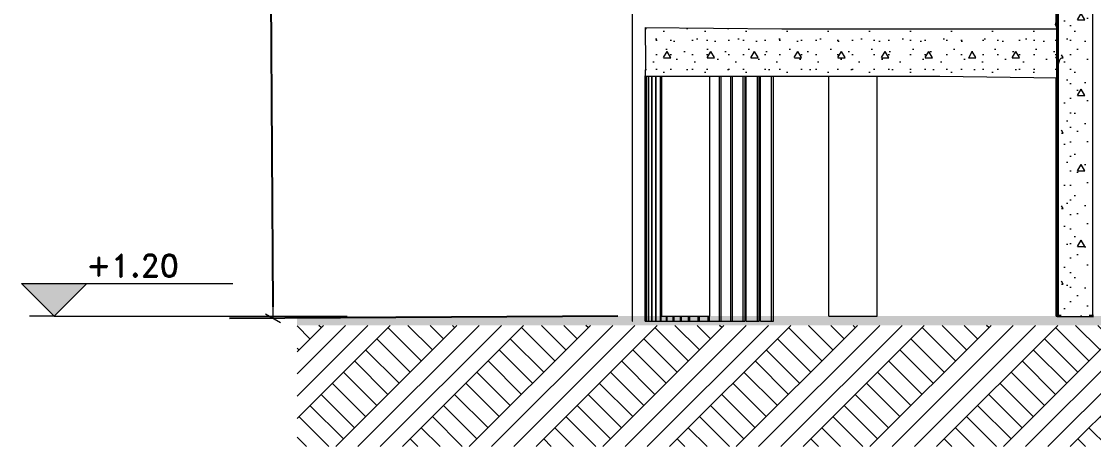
# Model space of a CAD drawing. Header units: metres. Extents: x 173 to 310, y -9 to 45.
# Drawn here: x 271.339 to 275.767, y -5.232 to -3.476 of the extents above; entities that cross this region are included whole.
import ezdxf

# ---------------------------------------------------------------- set-up
doc = ezdxf.new("R2010")
doc.units = ezdxf.units.M
doc.header["$MEASUREMENT"] = 0
doc.set_wipeout_variables(frame=1)
doc.linetypes.add('Wipeout_Contour', pattern=[1, 0, -1])
for name, color, linetype in [('Dimensioning - General', 7, 'Continuous'), ('Estructura – Carga', 7, 'Continuous'), ('Interior - Furniture', 7, 'Continuous'), ('Structural - Bearing', 7, 'Continuous')]:
    doc.layers.add(name, color=color, linetype=linetype)
for name, color, linetype, lineweight in [('Dimensioning - General_Pen_No__1', 7, 'Continuous', 13), ('Estructura – Carga_Pen_No__1', 7, 'Continuous', 13), ('Interior - Furniture _Pen_No__1', 7, 'Continuous', 13), ('Interior - Furniture _Pen_No__122', 9, 'Continuous', 13), ('Structural - Bearing_Pen_No__122', 9, 'Continuous', 13), ('Structural - Bearing_Pen_No__27', 7, 'Continuous', 35)]:
    doc.layers.add(name, color=color, linetype=linetype, lineweight=lineweight)
for name, color, linetype, lineweight, true_color in [('Dimensioning - General_Pen_No__167', 7, 'Continuous', 13, 0x6a6a6a), ('Estructura – Carga_Pen_No__123', 7, 'Continuous', 0, 0xd8d8d8), ('Interior - Furniture _Pen_No__167', 7, 'Continuous', 13, 0x6a6a6a), ('RAMPA PROPUESTA 1 CERRAMIENTO_Pen_No__167', 7, 'Continuous', 13, 0x6a6a6a), ('Structural - Bearing_Pen_No__167', 7, 'Continuous', 13, 0x6a6a6a), ('Structural - Bearing_Pen_No__87', 7, 'Continuous', 20, 0x6a6a6a)]:
    doc.layers.add(name, color=color, linetype=linetype, lineweight=lineweight, true_color=true_color)
doc.styles.add('GENERATED_STYLE_3', font='romand.shx')
doc.dimstyles.new('GENERATED_STYLE__11', dxfattribs={"dimtxt": 0.0925, "dimasz": 0.0475, "dimexe": 0.18, "dimexo": 0.119445, "dimgap": 0.09, "dimtad": 1, "dimzin": 0, "dimdsep": 46, "dimtxsty": 'GENERATED_STYLE_3', "dimblk": 'ARROWHEAD_2', "dimblk1": 'ARROWHEAD_2', "dimblk2": 'ARROWHEAD_2', "dimcen": 0.09, "dimclrd": 7, "dimclre": 7, "dimclrt": 256, "dimadec": 0, "dimazin": 0, "dimtfac": 1, "dimtdec": 4, "dimtmove": 0, "dimatfit": 3, "dimfxl": 1, "dimtolj": 1, "dimtzin": 0, "dimarcsym": 0})
pattern_1 = [(0, (247.71116, 19.7567), (0, 0.3117692), [0.03, -0.15]), (0, (247.80116, 19.91258), (0, 0.3117692), [0.03, -0.15]), (60, (247.71116, 19.7567), (-0.27, 0.1558846), [0.03, -0.15]), (60, (247.89116, 19.7567), (-0.27, 0.1558846), [0.03, -0.15]), (120, (247.74116, 19.7567), (0.27, 0.1558846), [0.03, -0.15]), (120, (247.92116, 19.7567), (0.27, 0.1558846), [0.03, -0.15]), (0, (247.71116, 19.786696), (0, 0.06), [0, -0.06, 0, -0.09]), (45, (247.74116, 19.786696), (-0.04242641, 0.04242641), [0, -0.045, 0, -0.075])]

# ---------------------------------------------------------------- blocks, each defined once
blk = doc.blocks.new('Dimension_6', base_point=(23.7629, -24.4497))
at = {"layer": 'Dimensioning - General_Pen_No__1', "linetype": 'Continuous', "lineweight": 13}
blk.add_hatch(color=7, dxfattribs=at).paths.add_polyline_path([(23.7629, -24.4497), (23.8979, -24.3147), (23.6279, -24.3147)])
at = {"layer": 'Dimensioning - General_Pen_No__1', "color": 7, "linetype": 'Continuous', "lineweight": 13}
for p, q in [((23.7629, -24.4497), (23.6279, -24.3147)), ((23.6279, -24.3147), (23.8979, -24.3147)), ((23.8979, -24.3147), (23.7629, -24.4497)), ((23.8979, -24.3147), (24.5014, -24.3147)), ((23.7629, -24.4497), (23.6617, -24.4497)), ((23.7629, -24.4497), (24.9732, -24.4497))]:
    blk.add_line(p, q, dxfattribs=at)
at = {"layer": 'Dimensioning - General_Pen_No__167', "color": 251, "lineweight": 13, "true_color": 0x6a6a6a, "insert": (23.8979, -24.2877), "char_height": 0.0925, "attachment_point": 7, "style": 'GENERATED_STYLE_3'}
blk.add_mtext('\\A1;{\\pql;\\Fromand.shx;+1.20}', dxfattribs=at)
blk = doc.blocks.new('ARROWHEAD_2')
at = {"color": 0, "linetype": 'Continuous', "lineweight": 0}
for p, q in [((0, 0), (-1, 0)), ((-0.378, -0.655), (0.378, 0.655))]:
    blk.add_line(p, q, dxfattribs=at)
blk = doc.blocks.new('*D78')
at = {"layer": 'Defpoints', "color": 0, "linetype": 'Continuous', "transparency": 16777216}
for p in [(272.3202, 5.0483), (273.863, 5.0575), (273.9213, -4.693)]:
    blk.add_point(p, dxfattribs=at)
at = {"layer": 'Dimensioning - General', "color": 7, "linetype": 'Continuous', "lineweight": -2, "transparency": 16777216}
for p, q in [((273.7436, 5.0568), (272.1402, 5.0472)), ((272.3205, 5.0008), (272.348, 0.4062)), ((272.3782, -4.6547), (272.3507, -0.0601)), ((273.8018, -4.6937), (272.1985, -4.7033))]:
    blk.add_line(p, q, dxfattribs=at)
at = {"layer": 'Dimensioning - General', "color": 7, "linetype": 'Continuous', "lineweight": -2, "transparency": 16777216, "xscale": 0.0475, "yscale": 0.0475, "zscale": 0.0475}
for p, rotation in [((272.3202, 5.0483), 90.34247501281155), ((272.3785, -4.7022), 270.3424750128116)]:
    blk.add_blockref('ARROWHEAD_2', p, dxfattribs=dict(at, rotation=rotation))
at = {"layer": 'Dimensioning - General', "color": 251, "linetype": 'Continuous', "lineweight": 13, "true_color": 0x6a6a6a, "transparency": 16777216, "insert": (272.3493, 0.173), "char_height": 0.0925, "attachment_point": 5, "rotation": 90, "style": 'GENERATED_STYLE_3'}
blk.add_mtext('\\A1;9.75', dxfattribs=at)

msp = doc.modelspace()

# ---------------------------------------------------------------- linework, layer by layer
at = {"layer": 'RAMPA PROPUESTA 1 CERRAMIENTO_Pen_No__167', "color": 251, "linetype": 'Continuous', "lineweight": 13, "true_color": 0x6a6a6a}
for p, q in [((273.863, -4.714), (273.863, 5.0575)), ((273.863, -4.714), (273.863, 4.1061)), ((273.9427, -4.714), (273.9427, -3.7017)), ((273.9447, -4.714), (273.9447, -3.7017)), ((273.9586, -4.714), (273.9586, -3.7018)), ((273.961, -4.714), (273.961, -3.7018)), ((273.9783, -4.714), (273.9783, -3.7018)), ((273.9813, -4.714), (273.9813, -3.7018)), ((274.2222, -4.714), (274.2222, -3.7019)), ((274.2286, -4.714), (274.2286, -3.7019)), ((274.2691, -4.714), (274.2691, -3.7019)), ((274.2759, -4.714), (274.2759, -3.7019)), ((274.3204, -4.714), (274.3204, -3.7019)), ((274.3277, -4.714), (274.3277, -3.7019)), ((274.3325, -4.714), (274.3325, -3.7019)), ((274.3786, -4.714), (274.3786, -3.7019)), ((274.3864, -4.714), (274.3864, -3.7019)), ((274.3914, -4.714), (274.3914, -3.702)), ((274.4371, -4.714), (274.4371, -3.702)), ((274.4452, -4.714), (274.4452, -3.702)), ((274.0032, -4.714), (274.0032, -4.693)), ((274.0067, -4.714), (274.0067, -4.693)), ((274.0303, -4.714), (274.0303, -4.693)), ((274.0343, -4.714), (274.0343, -4.693)), ((274.061, -4.714), (274.061, -4.693)), ((274.0655, -4.714), (274.0655, -4.693)), ((274.0948, -4.714), (274.0948, -4.693)), ((274.0996, -4.714), (274.0996, -4.693)), ((274.1339, -4.714), (274.1339, -4.693)), ((274.1393, -4.714), (274.1393, -4.693)), ((274.1756, -4.714), (274.1756, -4.693)), ((274.1814, -4.714), (274.1814, -4.693)), ((273.863, -4.714), (273.8646, -4.714)), ((273.9151, -4.714), (273.9152, -4.714)), ((273.9152, -4.714), (273.9203, -4.714)), ((273.9203, -4.714), (273.9213, -4.714)), ((273.9213, -4.714), (273.9294, -4.714)), ((273.9294, -4.714), (273.9309, -4.714)), ((273.9309, -4.714), (273.9427, -4.714)), ((273.9427, -4.714), (273.9447, -4.714)), ((273.9447, -4.714), (273.9586, -4.714)), ((273.9586, -4.714), (273.961, -4.714)), ((273.961, -4.714), (273.9783, -4.714)), ((273.9783, -4.714), (273.9813, -4.714)), ((273.9813, -4.714), (274.0032, -4.714)), ((274.0032, -4.714), (274.0067, -4.714)), ((274.0067, -4.714), (274.0303, -4.714)), ((274.0303, -4.714), (274.0343, -4.714)), ((274.0343, -4.714), (274.061, -4.714)), ((274.061, -4.714), (274.0655, -4.714)), ((274.0655, -4.714), (274.0948, -4.714)), ((274.0948, -4.714), (274.0996, -4.714)), ((274.0996, -4.714), (274.1339, -4.714)), ((274.1339, -4.714), (274.1393, -4.714)), ((274.1393, -4.714), (274.1756, -4.714)), ((274.1756, -4.714), (274.1814, -4.714)), ((274.1814, -4.714), (274.2222, -4.714)), ((274.2222, -4.714), (274.2286, -4.714)), ((274.2286, -4.714), (274.2691, -4.714)), ((274.2691, -4.714), (274.2759, -4.714)), ((274.2759, -4.714), (274.3204, -4.714)), ((274.3204, -4.714), (274.3277, -4.714)), ((274.3325, -4.714), (274.3786, -4.714)), ((274.3786, -4.714), (274.3864, -4.714)), ((274.3914, -4.714), (274.4371, -4.714)), ((274.4371, -4.714), (274.4452, -4.714))]:
    msp.add_line(p, q, dxfattribs=at)
at = {"layer": 'Structural - Bearing_Pen_No__167', "color": 251, "linetype": 'Continuous', "lineweight": 13, "true_color": 0x6a6a6a}
for p, q in [((273.9837, -4.693), (273.9837, -3.7018)), ((274.1823, -4.693), (274.1823, -3.7019)), ((274.6742, -4.693), (274.6742, -3.7021)), ((274.8741, -4.693), (274.8741, -3.7022)), ((273.9837, -4.693), (273.9902, -4.693)), ((273.9902, -4.693), (274.003, -4.693)), ((274.003, -4.693), (274.0212, -4.693)), ((274.0212, -4.693), (274.0436, -4.693)), ((274.0436, -4.693), (274.0688, -4.693)), ((274.0688, -4.693), (274.0949, -4.693)), ((274.0949, -4.693), (274.1202, -4.693)), ((274.1202, -4.693), (274.1429, -4.693)), ((274.1429, -4.693), (274.1616, -4.693)), ((274.1616, -4.693), (274.175, -4.693)), ((274.175, -4.693), (274.182, -4.693)), ((274.182, -4.693), (274.1823, -4.693)), ((274.6742, -4.693), (274.6779, -4.693)), ((274.6779, -4.693), (274.6883, -4.693)), ((274.6883, -4.693), (274.7044, -4.693)), ((274.7044, -4.693), (274.7254, -4.693)), ((274.7254, -4.693), (274.7496, -4.693)), ((274.7496, -4.693), (274.7756, -4.693)), ((274.7756, -4.693), (274.8014, -4.693)), ((274.8014, -4.693), (274.8254, -4.693)), ((274.8254, -4.693), (274.8459, -4.693)), ((274.8459, -4.693), (274.8615, -4.693)), ((274.8615, -4.693), (274.8711, -4.693)), ((274.8711, -4.693), (274.8741, -4.693))]:
    msp.add_line(p, q, dxfattribs=at)

# ---------------------------------------------------------------- block references
at = {"layer": 'Dimensioning - General', "color": 7, "linetype": 'Continuous', "lineweight": 13}
msp.add_blockref('Dimension_6', (271.4741, -4.693), dxfattribs=at)

# ---------------------------------------------------------------- wipeouts: each hides what was drawn before it
at = {"color": 254, "linetype": 'Wipeout_Contour', "lineweight": 0, "ltscale": 141.59226}
msp.add_wipeout([(273.9151, -3.4886), (273.9151, -3.5006), (273.9152, -3.5008), (274.4802, -3.5061)], dxfattribs=at).dxf.layer = 'Interior - Furniture'
at = {"color": 254, "linetype": 'Wipeout_Contour', "lineweight": 0, "ltscale": 140.912956}
msp.add_wipeout([(273.916, -3.6487), (273.9151, -3.6534), (273.9151, -3.7005), (273.9157, -3.7017)], dxfattribs=at).dxf.layer = 'Interior - Furniture'
at = {"color": 254, "linetype": 'Wipeout_Contour', "lineweight": 0, "ltscale": 144.883914}
msp.add_wipeout([(275.6437, -1.893), (275.6437, -4.693), (275.6336, -4.693), (275.6336, -1.893)], dxfattribs=at).dxf.layer = 'Structural - Bearing'
at = {"color": 254, "linetype": 'Wipeout_Contour', "lineweight": 0, "ltscale": 145.350945}
msp.add_wipeout([(275.7634, -1.893), (275.7634, -4.693), (275.7672, -4.693), (275.7672, -1.893)], dxfattribs=at).dxf.layer = 'Structural - Bearing'

# ---------------------------------------------------------------- next in the draw order: linework, layer by layer
at = {"layer": 'Interior - Furniture _Pen_No__1', "color": 7, "linetype": 'Continuous', "lineweight": 13}
msp.add_line((273.9157, -3.7017), (273.9151, -3.7005), dxfattribs=at)
at = {"layer": 'RAMPA PROPUESTA 1 CERRAMIENTO_Pen_No__167', "color": 251, "linetype": 'Continuous', "lineweight": 13, "true_color": 0x6a6a6a}
for p, q in [((273.9152, -4.714), (273.9152, -3.7008)), ((273.9203, -4.714), (273.9203, -3.7017)), ((273.9213, -4.714), (273.9213, -3.7017)), ((273.9294, -4.714), (273.9294, -3.7017)), ((273.9309, -4.714), (273.9309, -3.7017))]:
    msp.add_line(p, q, dxfattribs=at)
at = {"layer": 'Structural - Bearing_Pen_No__87', "color": 251, "linetype": 'Continuous', "lineweight": 20, "true_color": 0x6a6a6a}
msp.add_line((275.7634, -1.893), (275.7634, -4.693), dxfattribs=at)

# ---------------------------------------------------------------- next in the draw order: wipeouts: each hides what was drawn before it
at = {"color": 254, "linetype": 'Wipeout_Contour', "lineweight": 0, "ltscale": 328.448869}
msp.add_wipeout([(275.6184, -3.4573), (275.6217, -3.4511), (275.6209, -3.5229), (275.6225, -3.6514), (275.6184, -3.6635), (275.6184, -4.693), (275.6336, -4.693), (275.6336, -1.893), (275.6184, -1.893)], dxfattribs=at).dxf.layer = 'Structural - Bearing'

# ---------------------------------------------------------------- next in the draw order: linework, layer by layer
at = {"layer": 'Structural - Bearing_Pen_No__167', "color": 251, "linetype": 'Continuous', "lineweight": 13, "true_color": 0x6a6a6a}
msp.add_line((275.6415, -4.693), (275.6437, -4.693), dxfattribs=at)
at = {"layer": 'Structural - Bearing_Pen_No__87', "color": 251, "linetype": 'Continuous', "lineweight": 20, "true_color": 0x6a6a6a}
msp.add_line((275.6437, -4.693), (275.7634, -4.693), dxfattribs=at)

# ---------------------------------------------------------------- next in the draw order: wipeouts: each hides what was drawn before it
at = {"color": 254, "linetype": 'Wipeout_Contour', "lineweight": 0, "ltscale": 179.626705}
msp.add_wipeout([(275.6134, -3.4961), (275.6169, -3.5058), (275.6171, -3.5068), (275.6171, -1.893), (275.6134, -1.893)], dxfattribs=at).dxf.layer = 'Structural - Bearing'
at = {"color": 254, "linetype": 'Wipeout_Contour', "lineweight": 0, "ltscale": 109.456974}
msp.add_wipeout([(275.6172, -3.5816), (275.6171, -3.5749), (275.6171, -3.5923)], dxfattribs=at).dxf.layer = 'Structural - Bearing'
at = {"color": 254, "linetype": 'Wipeout_Contour', "lineweight": 0, "ltscale": 219.866271}
msp.add_wipeout([(275.6175, -3.7086), (275.6171, -3.7085), (275.6171, -4.693), (275.6184, -4.693), (275.6184, -3.6635), (275.6173, -3.6668)], dxfattribs=at).dxf.layer = 'Structural - Bearing'

# ---------------------------------------------------------------- next in the draw order: wipeouts: each hides what was drawn before it
at = {"color": 254, "linetype": 'Wipeout_Contour', "lineweight": 0, "ltscale": 214.220807}
msp.add_wipeout([(275.6105, -3.4884), (273.9151, -3.4884), (273.9151, -3.4886), (274.4802, -3.5061), (275.6171, -3.5068), (275.6169, -3.5058)], dxfattribs=at).dxf.layer = 'Interior - Furniture'
at = {"color": 254, "linetype": 'Wipeout_Contour', "lineweight": 0, "ltscale": 108.743252}
msp.add_wipeout([(275.6169, -3.5807), (275.6171, -3.6232), (275.6171, -3.543)], dxfattribs=at).dxf.layer = 'Structural - Bearing'
at = {"color": 254, "linetype": 'Wipeout_Contour', "lineweight": 0, "ltscale": 147.145201}
msp.add_wipeout([(275.6134, -3.7085), (275.6134, -4.693), (275.6171, -4.693), (275.6171, -3.7085)], dxfattribs=at).dxf.layer = 'Structural - Bearing'

# ---------------------------------------------------------------- next in the draw order: hatches: boundary and pattern name
at = {"layer": 'Estructura – Carga_Pen_No__1', "linetype": 'Continuous', "lineweight": 13}
msp.add_hatch(color=7, dxfattribs=at).paths.add_polyline_path([(272.4773, -4.7316), (287.4773, -4.7316), (287.4773, -4.693), (272.4773, -4.693)])

# ---------------------------------------------------------------- next in the draw order: linework, layer by layer
at = {"layer": 'Interior - Furniture _Pen_No__167', "color": 251, "linetype": 'Continuous', "lineweight": 13, "true_color": 0x6a6a6a, "flags": 128}
msp.add_lwpolyline([(273.9157, -3.7017), (275.1326, -3.7023), (275.6175, -3.7086)], dxfattribs=at)
at = {"layer": 'Structural - Bearing_Pen_No__27', "color": 7, "linetype": 'Continuous', "lineweight": 35}
msp.add_line((275.7672, -4.693), (275.6171, -4.693), dxfattribs=at)
at = {"layer": 'Structural - Bearing_Pen_No__87', "color": 251, "linetype": 'Continuous', "lineweight": 20, "true_color": 0x6a6a6a}
for q in [(275.6134, -3.7085), (275.6171, -4.693)]:
    msp.add_line((275.6134, -4.693), q, dxfattribs=at)

# ---------------------------------------------------------------- next in the draw order: wipeouts: each hides what was drawn before it
at = {"color": 254, "linetype": 'Wipeout_Contour', "lineweight": 0, "ltscale": 140.983218}
msp.add_wipeout([(273.9152, -3.5008), (273.9151, -3.5006), (273.9151, -3.6534), (273.916, -3.6487)], dxfattribs=at).dxf.layer = 'Interior - Furniture'
at = {"color": 254, "linetype": 'Wipeout_Contour', "lineweight": 0, "ltscale": 109.710037}
msp.add_wipeout([(275.6171, -3.5068), (275.6173, -3.5068), (275.6171, -3.5063)], dxfattribs=at).dxf.layer = 'Interior - Furniture'

# ---------------------------------------------------------------- next in the draw order: wipeouts: each hides what was drawn before it
at = {"color": 254, "linetype": 'Wipeout_Contour', "lineweight": 0, "ltscale": 163.47775}
msp.add_wipeout([(272.4773, -4.7316), (287.4604, -4.7316), (287.4604, -5.2321), (272.4773, -5.2321)], dxfattribs=at).dxf.layer = 'Estructura – Carga'
at = {"color": 254, "linetype": 'Wipeout_Contour', "lineweight": 0, "ltscale": 108.601635}
msp.add_wipeout([(275.6105, -3.4884), (275.6134, -3.4961), (275.6134, -3.479)], dxfattribs=at).dxf.layer = 'Interior - Furniture'

# ---------------------------------------------------------------- next in the draw order: hatches: boundary and pattern name
at = {"layer": 'Estructura – Carga_Pen_No__123', "linetype": 'Continuous', "lineweight": 0, "true_color": 0xd8d8d8}
h = msp.add_hatch(dxfattribs=at)
h.set_pattern_fill('EARTH', color=254, style=0, pattern_type=2)
h.set_pattern_definition([(45, (247.71116, 19.7567), (-0.1378858, 0.1378858), []), (45, (247.6652, 19.80266), (-0.2757716, 0.2757716), []), (45, (247.61924, 19.84862), (-0.2757716, 0.2757716), []), (135, (247.573275, 19.89458), (0.04596194, 0.04596194), [0.195, -0.195])])
h.paths.add_polyline_path([(272.4773, -4.7316), (287.4604, -4.7316), (287.4604, -5.2321), (272.4773, -5.2321)])

# ---------------------------------------------------------------- next in the draw order: wipeouts: each hides what was drawn before it
at = {"color": 254, "linetype": 'Wipeout_Contour', "lineweight": 0, "ltscale": 292.470383}
msp.add_wipeout([(275.6171, -3.4665), (275.6171, -3.5063), (275.6173, -3.5068), (275.6171, -3.543), (275.6171, -3.5749), (275.6172, -3.5816), (275.6209, -3.5229), (275.6217, -3.4511)], dxfattribs=at).dxf.layer = 'Interior - Furniture'

# ---------------------------------------------------------------- next in the draw order: wipeouts: each hides what was drawn before it
at = {"color": 254, "linetype": 'Wipeout_Contour', "lineweight": 0, "ltscale": 283.063417}
msp.add_wipeout([(273.9151, -3.4734), (273.9151, -3.4884), (275.6105, -3.4884), (273.9311, -3.4351), (273.9309, -3.4355), (273.9309, -3.4402), (273.9294, -3.4422), (273.9281, -3.4422)], dxfattribs=at).dxf.layer = 'Interior - Furniture'
at = {"color": 254, "linetype": 'Wipeout_Contour', "lineweight": 0, "ltscale": 219.655603}
msp.add_wipeout([(275.6172, -3.5816), (275.6171, -3.5923), (275.6171, -3.6232), (275.6173, -3.6668), (275.6225, -3.6514), (275.6209, -3.5229)], dxfattribs=at).dxf.layer = 'Interior - Furniture'

# ---------------------------------------------------------------- next in the draw order: linework, layer by layer
at = {"layer": 'Interior - Furniture _Pen_No__1', "color": 7, "linetype": 'Continuous', "lineweight": 13}
for p, q in [((275.6285, -3.6338), (275.6431, -3.6193)), ((275.6173, -3.6668), (275.6285, -3.6338))]:
    msp.add_line(p, q, dxfattribs=at)
at = {"layer": 'Structural - Bearing_Pen_No__167', "color": 251, "linetype": 'Continuous', "lineweight": 13, "true_color": 0x6a6a6a}
msp.add_line((275.6415, -4.693), (275.6415, -3.6209), dxfattribs=at)
at = {"layer": 'Structural - Bearing_Pen_No__87', "color": 251, "linetype": 'Continuous', "lineweight": 20, "true_color": 0x6a6a6a}
msp.add_line((275.6437, -1.893), (275.6437, -4.693), dxfattribs=at)

# ---------------------------------------------------------------- next in the draw order: wipeouts: each hides what was drawn before it
at = {"color": 254, "linetype": 'Wipeout_Contour', "lineweight": 0, "ltscale": 143.071115}
msp.add_wipeout([(275.6134, -3.4351), (273.9311, -3.4351), (275.6105, -3.4884), (275.6134, -3.479)], dxfattribs=at).dxf.layer = 'Interior - Furniture'

# ---------------------------------------------------------------- next in the draw order: hatches: boundary and pattern name
at = {"layer": 'Interior - Furniture _Pen_No__122', "linetype": 'Continuous', "lineweight": 13}
h = msp.add_hatch(dxfattribs=at)
h.set_pattern_fill('STRUCTURAL_CONCRETE', color=9, style=0, pattern_type=2)
h.set_pattern_definition(pattern_1)
h.paths.add_polyline_path([(275.6175, -3.7086), (275.6169, -3.5807), (275.6173, -3.5068), (274.4802, -3.5061), (273.9152, -3.5008), (273.916, -3.6487), (273.9157, -3.7017), (275.1326, -3.7023)])

# ---------------------------------------------------------------- next in the draw order: linework, layer by layer
at = {"layer": 'Interior - Furniture _Pen_No__1', "color": 7, "linetype": 'Continuous', "lineweight": 13}
for p, q in [((275.6105, -3.4884), (275.6134, -3.479)), ((275.6169, -3.5058), (275.6105, -3.4884)), ((273.9152, -3.5008), (273.9151, -3.5006)), ((275.6173, -3.5068), (275.6171, -3.5063))]:
    msp.add_line(p, q, dxfattribs=at)
at = {"layer": 'Interior - Furniture _Pen_No__167', "color": 251, "linetype": 'Continuous', "lineweight": 13, "true_color": 0x6a6a6a, "flags": 128}
for points in [[(273.9152, -3.5008), (273.916, -3.6487), (273.9157, -3.7017)], [(273.9152, -3.5008), (274.4802, -3.5061), (275.6173, -3.5068)], [(275.6173, -3.5068), (275.6169, -3.5807), (275.6175, -3.7086)]]:
    msp.add_lwpolyline(points, dxfattribs=at)
at = {"layer": 'Structural - Bearing_Pen_No__27', "color": 7, "linetype": 'Continuous', "lineweight": 35}
msp.add_line((275.6171, -1.893), (275.6171, -4.693), dxfattribs=at)
at = {"layer": 'Structural - Bearing_Pen_No__87', "color": 251, "linetype": 'Continuous', "lineweight": 20, "true_color": 0x6a6a6a}
msp.add_line((275.6134, -3.4961), (275.6134, -1.893), dxfattribs=at)

# ---------------------------------------------------------------- next in the draw order: dimensions: what is measured, and where the dimension line sits
at = {"layer": 'Dimensioning - General', "color": 7, "linetype": 'Continuous', "lineweight": 13}
dim = msp.add_aligned_dim(p1=(273.9213, -4.693), p2=(273.863, 5.0575), distance=1.5428, dimstyle='GENERATED_STYLE__11', dxfattribs=at)
dim.commit()
dim.dimension.update_dxf_attribs({"geometry": '*D78', "text_midpoint": (272.3493, 0.173), "text_rotation": 90})

# ---------------------------------------------------------------- next in the draw order: wipeouts: each hides what was drawn before it
at = {"color": 254, "linetype": 'Wipeout_Contour', "lineweight": 0, "ltscale": 145.138275}
msp.add_wipeout([(275.6343, -4.693), (275.7488, -4.693), (275.7488, -1.9041), (275.6343, -1.9041)], dxfattribs=at).dxf.layer = 'Structural - Bearing'

# ---------------------------------------------------------------- next in the draw order: hatches: boundary and pattern name
at = {"layer": 'Structural - Bearing_Pen_No__122', "linetype": 'Continuous', "lineweight": 13}
h = msp.add_hatch(dxfattribs=at)
h.set_pattern_fill('STRUCTURAL_CONCRETE', color=9, style=0, pattern_type=2)
h.set_pattern_definition(pattern_1)
h.paths.add_polyline_path([(275.6343, -4.693), (275.7488, -4.693), (275.7488, -1.9041), (275.6343, -1.9041)])

doc.saveas('drawing.dxf')
